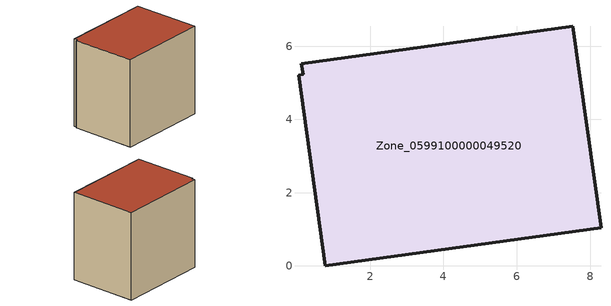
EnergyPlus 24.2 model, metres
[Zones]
Zone_0599100000049520
 floor ground (C_G): 0.17,5.23 0.12,5.53 7.53,6.55 8.3,1.04 0.77,0 0.04,5.21 z0
 wall outside (C_F): 8.3,1.04 7.53,6.55 0.12,5.53 0.17,5.23 0.04,5.21 0.77,0 8.3,1.04 z0:7.25
 roof outside (C_R): 0.12,5.53 0.17,5.23 0.04,5.21 0.77,0 8.3,1.04 7.53,6.55 z7.25
[BUILDING]
Pand.0599100000049520: North Axis=0; Terrain=City; Loads Convergence Tolerance Value=0.04; Temperature Convergence Tolerance Value=0.4; Solar Distribution=FullExterior; Maximum Number of Warmup Days=25; Minimum Number of Warmup Days=1
[Site:Location]
Rotterdam.The.Hague.AP_ZH_NLD Design_Conditions: Latitude=51.96; Longitude=4.45; Time Zone=1; Elevation=-4.5
[SITE:GROUNDTEMPERATURE:BUILDINGSURFACE]
18, 18, 18, 18, 18, 18, 18, 18, 18, 18, 18, 18
[MATERIAL] Thermal Absorptance=0.9; Solar Absorptance=0.7; Visible Absorptance=0.7
Name | Roughness | Thickness | Conductivity | Density | Specific Heat
G.TC.1946 | MediumSmooth | 0.15 | 1 | 540 | 1210
F.TC.1946 | Rough | 0.3 | 0.857143 | 1920 | 840
R.TC.1946 | MediumRough | 0.2 | 0.909091 | 1500 | 1000
[CONSTRUCTION]
C_G: G.TC.1946
C_F: F.TC.1946
C_R: R.TC.1946
[ZONE]
Zone_0599100000049520: Type=1; Multiplier=1; Ceiling Height=Autocalculate; Volume=Autocalculate; Floor Area=autocalculate; Part of Total Floor Area=Yes
[ZONEINFILTRATION:DESIGNFLOWRATE]
Infil_Zone_0599100000049520: Zone or ZoneList or Space or SpaceList=Zone_0599100000049520; Schedule=AlwaysOn; Design Flow Rate Calculation Method=Flow/Area; Flow Rate per Floor Area=0.003; Constant Term Coefficient=1; Temperature Term Coefficient=0; Velocity Term Coefficient=0; Velocity Squared Term Coefficient=0
[HVACTEMPLATE:ZONE:IDEALLOADSAIRSYSTEM]
Zone_0599100000049520: Maximum Heating Supply Air Temperature=50; Minimum Cooling Supply Air Temperature=13; Maximum Heating Supply Air Humidity Ratio=0.0156; Minimum Cooling Supply Air Humidity Ratio=0.0077; Heating Limit=NoLimit; Cooling Limit=NoLimit; Dehumidification Control Type=ConstantSensibleHeatRatio; Cooling Sensible Heat Ratio=0.7; Dehumidification Setpoint=60; Humidification Control Type=None; Humidification Setpoint=30; Outdoor Air Method=None; Outdoor Air Flow Rate per Person=0.00944; Outdoor Air Flow Rate per Zone Floor Area=0; Outdoor Air Flow Rate per Zone=0; Demand Controlled Ventilation Type=None; Outdoor Air Economizer Type=NoEconomizer; Heat Recovery Type=None; Sensible Heat Recovery Effectiveness=0.7; Latent Heat Recovery Effectiveness=0.65
[ZONECONTROL:THERMOSTAT]
ThermostatControl_Zone_0599100000049520: Zone or ZoneList=Zone_0599100000049520; Control Type Schedule=DualSetpointControlType; Control 1=Thermostat_Zone_0599100000049520; Temperature Difference Between Cutout And Setpoint=0
[THERMOSTATSETPOINT:DUALSETPOINT]
Thermostat_Zone_0599100000049520: Heating Setpoint Temperature Schedule=HeatingSetpoint_Zone_0599100000049520; Cooling Setpoint Temperature Schedule=CoolingSetpoint_Zone_0599100000049520
[SCHEDULE:COMPACT]
HeatingSetpoint_Zone_0599100000049520: Through: 12/31, For: AllDays, Until: 24:00, 21
CoolingSetpoint_Zone_0599100000049520: Through: 12/31, For: AllDays, Until: 24:00, 24
DualSetpointControlType: Through: 12/31, For: AllDays, Until: 24:00, 4
AlwaysOn: Through: 12/31, For: AllDays, Until: 24:00, 1
